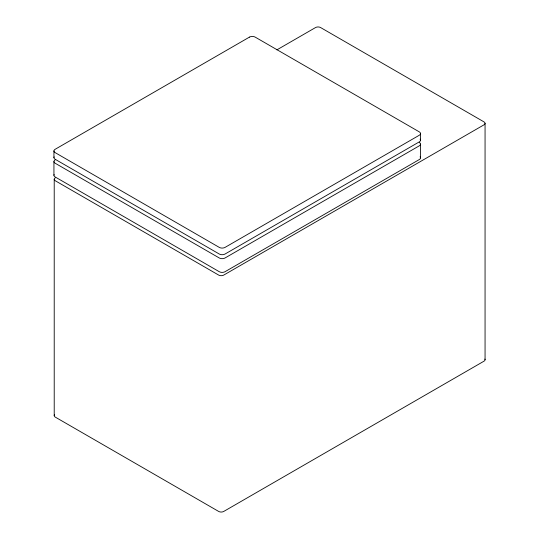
<?xml version="1.0" encoding="UTF-8"?>
<svg xmlns="http://www.w3.org/2000/svg" width="539" height="539" viewBox="0 0 539 539"><rect width="100%" height="100%" fill="white"/><g stroke="black" fill="none" stroke-linecap="round" stroke-linejoin="round"><path stroke-width="0.81" d="M276.905 49.864L315.544 27.556A3.571 2.062 0 0 1 320.597 27.556L484.015 121.902A3.571 2.062 0 0 1 484.015 124.819L223.732 275.092A3.571 2.062 0 0 1 218.679 275.092L55.261 180.747A3.571 2.062 0 0 1 55.261 177.83M485.06 123.357L485.06 359.715M420.535 133.557L420.535 140.187M420.535 144.142L420.535 157.873M54.217 179.285L54.217 415.643M53.94 150.96L53.94 157.597M53.94 161.552L53.94 175.276M54.136 156.869A4.063 2.345 0 0 0 55.126 159.254L219.292 254.031A4.063 2.345 0 0 0 225.032 254.031L419.342 141.845A4.063 2.345 0 0 0 420.09 139.123M55.126 159.894A4.063 2.345 0 0 0 55.126 163.209L219.292 257.986A4.063 2.345 0 0 0 225.032 257.986L419.342 145.799A4.063 2.345 0 0 0 419.342 142.485M54.136 174.555A4.063 2.345 0 0 0 55.126 176.94L219.292 271.717A4.063 2.345 0 0 0 225.032 271.717L419.342 159.531A4.063 2.345 0 0 0 420.09 156.809M54.607 414.707A3.571 2.062 0 0 0 55.261 417.098L218.679 511.444A3.571 2.062 0 0 0 223.732 511.444L484.015 361.17A3.571 2.062 0 0 0 484.884 359.075M249.442 37.117L55.126 149.303A4.063 2.345 0 0 0 55.126 152.618L219.292 247.401A4.063 2.345 0 0 0 225.032 247.401L419.342 135.215A4.063 2.345 0 0 0 419.342 131.9L255.183 37.117A4.063 2.345 0 0 0 249.442 37.117"/></g></svg>
